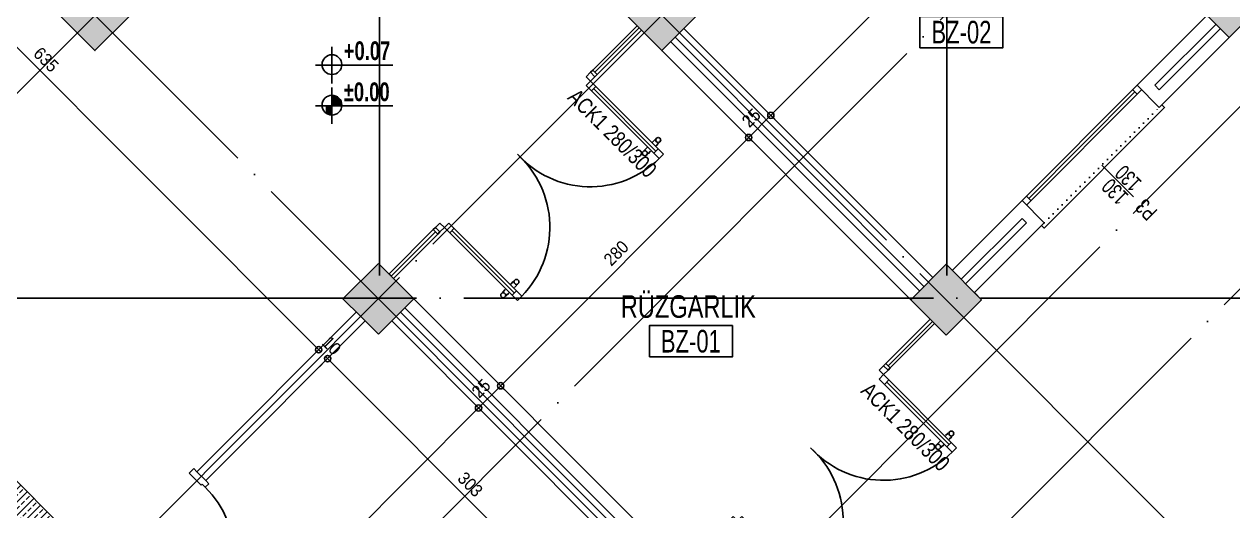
# Model space of a CAD drawing. Extents: x 460786 to 545292, y 30998 to 41694.
# Drawn here: x 487836 to 488801, y 38349 to 38737 of the extents above; entities that cross this region are included whole.
import ezdxf
from ezdxf.enums import TextEntityAlignment as Align

# ---------------------------------------------------------------- set-up
doc = ezdxf.new("R2010")
doc.units = 0
doc.header["$LTSCALE"] = 50
doc.header["$MEASUREMENT"] = 0
doc.header["$PDMODE"] = 35
doc.linetypes.add('DASHDOT', pattern=[5.5, 5, -0.25, 0, -0.25])
doc.linetypes.add('DASHED', pattern=[0.1, 0, -0.1])
doc.layers.get('0').update_dxf_attribs({"linetype": 'CONTINUOUS'})
doc.layers.get('Defpoints').update_dxf_attribs({"linetype": 'CONTINUOUS'})
for name, color, linetype in [('A-Aks Dikey', 12, 'DASHDOT'), ('A-Aks Yatay', 12, 'DASHDOT'), ('A-Betonarme', 6, 'CONTINUOUS'), ('A-Cam', 160, 'CONTINUOUS'), ('A-Dash', 9, 'DASHED'), ('A-Duvar', 7, 'CONTINUOUS'), ('A-Gör 2', 40, 'CONTINUOUS'), ('A-Kapı', 2, 'CONTINUOUS'), ('A-Kot', 3, 'CONTINUOUS'), ('A-mahal adi', 1, 'CONTINUOUS'), ('A-mahal no', 4, 'CONTINUOUS'), ('A-Olcu  IC Yatay', 8, 'CONTINUOUS'), ('A-Olcu Ic Dikey', 8, 'CONTINUOUS'), ('A-Poz-Kapı', 4, 'CONTINUOUS'), ('A-Poz-Pen', 4, 'CONTINUOUS'), ('A-Tarama 1', 9, 'CONTINUOUS')]:
    doc.layers.add(name, color=color, linetype=linetype)
doc.styles.get("Standard").update_dxf_attribs({"font": 'arial.ttf', "width": 0.9})
doc.styles.add('YAZI', font='arialbd.ttf', dxfattribs={"width": 0.9, "height": 150})
doc.dimstyles.new('EXIT', dxfattribs={"dimscale": 50, "dimtxt": 0.23, "dimasz": 0.03, "dimexe": 0.125, "dimexo": 0.5, "dimgap": 0.09, "dimtad": 1, "dimzin": 1, "dimdsep": 46, "dimtxsty": 'Standard', "dimblk": 'TICK', "dimcen": 0.2, "dimadec": 0, "dimazin": 0, "dimtfac": 1, "dimtix": 1, "dimtofl": 0, "dimtmove": 2, "dimatfit": 3, "dimldrblk": 'TICK', "dimfxl": 1, "dimtolj": 1, "dimtzin": 1, "dimarcsym": 0})
pattern_1 = [(225, (-3046.124, 1950.459), (5.30330086, -5.30330086), []), (225, (-3051.4276, 1950.459), (5.30330086, -5.30330086), [3.75, -1.875])]

# ---------------------------------------------------------------- blocks, each defined once
blk = doc.blocks.new('kapı L 90p 10')
at = {"ltscale": 20}
for p, q in [((1.55, 79.89), (3.2, 79.89)), ((1.55, 77.89), (3.2, 77.89)), ((3.2, 81.39), (4, 81.39)), ((3.2, 81.39), (3.2, 76.39)), ((4, 85.39), (8.2, 85.39)), ((4, 3.5), (4, 85.39)), ((4, 80.19), (8.2, 80.19)), ((8.2, 3.5), (8.2, 85.39)), ((9, 81.39), (8.2, 81.39)), ((9, 81.39), (9, 76.39)), ((10.65, 79.89), (9, 79.89)), ((10.65, 77.89), (9, 77.89)), ((-2.45, 75.89), (-2.45, 67.89)), ((-2.45, 67.89), (-0.45, 67.89)), ((-0.45, 75.89), (-0.45, 67.89)), ((3.2, 76.39), (4, 76.39)), ((3.2, 76.39), (4, 76.39)), ((9, 76.39), (8.2, 76.39)), ((12.65, 75.89), (12.65, 67.89)), ((14.65, 67.89), (12.65, 67.89)), ((14.65, 75.89), (14.65, 67.89)), ((0, 3.5), (4, 3.5)), ((0, 3.5), (0, 0)), ((4, 8.71), (8.2, 8.71)), ((4, 3.5), (8.2, 3.5)), ((4, 3.5), (4, 0)), ((90, 3.5), (86, 3.5)), ((86, 3.5), (86, 0)), ((90, 3.5), (90, 0)), ((4, 0), (5, 0)), ((5, -13.5), (5, 0)), ((85, -13.5), (85, 0)), ((86, 0), (85, 0))]:
    blk.add_line(p, q, dxfattribs=at)
for p, q in [((0, -10), (0, -13.5)), ((0, -13.5), (5, -13.5)), ((90, -13.5), (85, -13.5)), ((90, -10), (90, -13.5))]:
    blk.add_line(p, q)
for centre, radius, start, end in [((1.55, 75.89), 4, 90, 180), ((1.55, 75.89), 2, 90, 180), ((10.65, 75.89), 4, 0, 90), ((10.65, 75.89), 2, 0, 90)]:
    blk.add_arc(centre, radius, start, end, dxfattribs=at)
blk.add_arc((4, 3.5), 82, 0, 87.06405)
at = {"layer": 'A-Poz-Kapı', "width": 0.8}
blk.add_attdef('POZNO', (25, -9.96), '', height=12.5, rotation=90, dxfattribs=at)
blk = doc.blocks.new('kapı CK 180p')
at = {"ltscale": 20}
for p, q in [((10, 82.4), (15, 82.4)), ((10, 0), (10, 82.4)), ((15, 0), (15, 82.4)), ((175, 82.4), (170, 82.4)), ((170, 0), (170, 82.4)), ((175, 0), (175, 82.4)), ((10, 76.4), (15, 76.4)), ((12.5, 6), (12.5, 76.4)), ((175, 76.4), (170, 76.4)), ((172.5, 6), (172.5, 76.4)), ((5, 0), (10, 0)), ((5, -5), (5, 0)), ((10, 6), (15, 6)), ((10, 0), (15, 0)), ((10, -5), (10, 0)), ((175, 6), (170, 6)), ((175, 0), (170, 0)), ((5, -5), (10, -5)), ((175, -5), (175, 0)), ((180, 0), (175, 0)), ((180, -5), (175, -5)), ((180, -5), (180, 0))]:
    blk.add_line(p, q, dxfattribs=at)
for p, q in [((6.55, 73.4), (9.4, 73.4)), ((6.55, 69.4), (9.4, 69.4)), ((18.45, 73.4), (15.6, 73.4)), ((18.45, 69.4), (15.6, 69.4)), ((166.55, 73.4), (169.4, 73.4)), ((166.55, 69.4), (169.4, 69.4)), ((178.45, 73.4), (175.6, 73.4)), ((178.45, 69.4), (175.6, 69.4)), ((5, 0), (2.5, 0)), ((5, -5), (2.5, -5)), ((180, 0), (182.5, 0)), ((180, -5), (182.5, -5))]:
    blk.add_line(p, q)
for centre in [(5, 71.4), (20, 71.4), (165, 71.4), (180, 71.4)]:
    blk.add_circle(centre, 2)
for centre, start, end in [((14.33, 4.12), 356.98619, 89.506), ((170.67, 4.12), 90.494, 183.01381)]:
    blk.add_arc(centre, 78.28, start, end)
at = {"layer": 'A-Poz-Kapı', "width": 0.8}
blk.add_attdef('POZNO', (33.25, -3.69), '', height=12.5, rotation=90, dxfattribs=at)
blk = doc.blocks.new('poz-pk1')
blk.add_line((24.33, 28.66), (24.33, -5.74))
at = {"width": 0.7}
for p in [(17.04, 9.96), (31.55, 9.96)]:
    blk.add_attdef('YAZı', text='', height=12, rotation=90, dxfattribs=at).set_placement(p, align=Align.MIDDLE_CENTER)
blk.add_attdef('POZ', text='', height=12, dxfattribs=at).set_placement((24.33, -14.42), align=Align.MIDDLE_CENTER)
blk = doc.blocks.new('mahal adı')
at = {"layer": 'A-mahal no'}
blk.add_lwpolyline([(-75.6, -73.4), (89.9, -73.4), (89.9, -10.9), (-75.6, -10.9)], close=True, dxfattribs=at)
at = {"layer": 'A-mahal adi', "width": 0.75}
for p in [(2.1, 88.8), (2.1, 27)]:
    blk.add_attdef('MAHALADI', text='', height=45, dxfattribs=at).set_placement(p, align=Align.MIDDLE_CENTER)
at = {"layer": 'A-mahal no', "width": 0.7}
blk.add_attdef('MAHALNO', text='', height=45, dxfattribs=at).set_placement((7.1, -42.1), align=Align.MIDDLE_CENTER)
blk = doc.blocks.new('kot-p')
for p, q in [((10.98, 28.68), (10.98, 4.45)), ((51.48, 16.56), (0.06, 16.56)), ((10.98, 1.75), (10.98, -22.48)), ((11.86, -3.46), (11.86, -10.36)), ((12.73, -3.63), (12.73, -10.36)), ((13.61, -3.94), (13.61, -10.36)), ((14.48, -4.39), (14.48, -10.36)), ((15.36, -5.04), (15.36, -10.36)), ((16.23, -5.98), (16.23, -10.36)), ((17.11, -7.51), (17.11, -10.36)), ((51.48, -10.36), (0.06, -10.36)), ((7.48, -10.36), (7.48, -15.5)), ((8.36, -10.36), (8.36, -15.97)), ((9.23, -10.36), (9.23, -16.28)), ((10.11, -10.36), (10.11, -16.47))]:
    blk.add_line(p, q)
for centre in [(11.03, 16.95), (11.03, -9.97)]:
    blk.add_circle(centre, 6.56)
at = {"style": 'YAZI', "width": 0.7}
for tag, p in [('BITMIŞKOT', (18.9, 19.94)), ('KABAKOT', (18.9, -7.35))]:
    blk.add_attdef(tag, p, '', height=12.5, dxfattribs=at)
blk = doc.blocks.new('TICK', base_point=(53.7, 38.06))
blk.add_line((55.37, 38.06), (52.04, 38.06))
blk.add_circle((53.7, 38.06), 1.67)
blk = doc.blocks.new('*D925')
at = {"layer": 'A-Olcu Ic Dikey', "color": 0, "lineweight": -2, "transparency": 16777216}
for p, q in [((487615.96, 38919.54), (487618.11, 38921.69)), ((487623.59, 38925.04), (488070.48, 38478.15)), ((488064.97, 38470.53), (488067.12, 38472.67))]:
    blk.add_line(p, q, dxfattribs=at)
at = {"layer": 'Defpoints', "color": 0, "transparency": 16777216}
for p in [(487633.64, 38937.22), (488082.65, 38488.2), (488071.54, 38477.09)]:
    blk.add_point(p, dxfattribs=at)
at = {"layer": 'A-Olcu Ic Dikey', "color": 0, "lineweight": -2, "transparency": 16777216, "xscale": 1.5, "yscale": 1.5, "zscale": 1.5}
for p, rotation in [((487622.53, 38926.11), 134.999999999776), ((488071.54, 38477.09), 314.999999999776)]:
    blk.add_blockref('TICK', p, dxfattribs=dict(at, rotation=rotation))
at = {"layer": 'A-Olcu Ic Dikey', "color": 0, "transparency": 16777216, "insert": (487853.83, 38708.39), "char_height": 10, "attachment_point": 5, "rotation": 315}
blk.add_mtext('\\A1;635', dxfattribs=at)
blk = doc.blocks.new('*D926')
at = {"layer": 'A-Olcu Ic Dikey', "color": 0, "lineweight": -2, "transparency": 16777216}
for p, q in [((488070.48, 38478.15), (488069.42, 38479.21)), ((488064.97, 38470.53), (488067.12, 38472.67)), ((488072.05, 38463.45), (488074.19, 38465.6)), ((488079.67, 38468.96), (488080.73, 38467.9))]:
    blk.add_line(p, q, dxfattribs=at)
at = {"layer": 'Defpoints', "color": 0, "transparency": 16777216}
for p in [(488082.65, 38488.2), (488071.54, 38477.09), (488089.72, 38481.13)]:
    blk.add_point(p, dxfattribs=at)
at = {"layer": 'A-Olcu Ic Dikey', "color": 0, "lineweight": -2, "transparency": 16777216, "xscale": 1.5, "yscale": 1.5, "zscale": 1.5}
for p, rotation in [((488071.54, 38477.09), 314.999999999776), ((488078.61, 38470.02), 134.999999999776)]:
    blk.add_blockref('TICK', p, dxfattribs=dict(at, rotation=rotation))
at = {"layer": 'A-Olcu Ic Dikey', "color": 0, "transparency": 16777216, "insert": (488081.87, 38480.35), "char_height": 10, "attachment_point": 5, "rotation": 315}
blk.add_mtext('\\A1;10', dxfattribs=at)
blk = doc.blocks.new('*D927')
at = {"layer": 'A-Olcu Ic Dikey', "color": 0, "lineweight": -2, "transparency": 16777216}
for p, q in [((488072.05, 38463.45), (488074.19, 38465.6)), ((488079.67, 38468.96), (488291.81, 38256.83)), ((488286.3, 38249.2), (488288.45, 38251.35))]:
    blk.add_line(p, q, dxfattribs=at)
at = {"layer": 'Defpoints', "color": 0, "transparency": 16777216}
for p in [(488089.72, 38481.13), (488303.98, 38266.88), (488292.87, 38255.77)]:
    blk.add_point(p, dxfattribs=at)
at = {"layer": 'A-Olcu Ic Dikey', "color": 0, "lineweight": -2, "transparency": 16777216, "xscale": 1.5, "yscale": 1.5, "zscale": 1.5}
for p, rotation in [((488078.61, 38470.02), 134.999999999776), ((488292.87, 38255.77), 314.999999999776)]:
    blk.add_blockref('TICK', p, dxfattribs=dict(at, rotation=rotation))
at = {"layer": 'A-Olcu Ic Dikey', "color": 0, "transparency": 16777216, "insert": (488192.53, 38369.69), "char_height": 10, "attachment_point": 5, "rotation": 315}
blk.add_mtext('\\A1;303', dxfattribs=at)
blk = doc.blocks.new('*D940')
at = {"layer": 'A-Olcu  IC Yatay', "color": 0, "lineweight": -2, "transparency": 16777216}
for p, q in [((487986.66, 38218.14), (488198.08, 38429.56)), ((488202.31, 38427.45), (488194.72, 38435.04)), ((487988.76, 38213.91), (487981.18, 38221.49))]:
    blk.add_line(p, q, dxfattribs=at)
at = {"layer": 'Defpoints', "color": 0, "transparency": 16777216}
for p in [(488199.14, 38430.62), (488219.99, 38409.77), (488006.44, 38196.23)]:
    blk.add_point(p, dxfattribs=at)
at = {"layer": 'A-Olcu  IC Yatay', "color": 0, "lineweight": -2, "transparency": 16777216, "xscale": 1.5, "yscale": 1.5, "zscale": 1.5}
for p, rotation in [((488199.14, 38430.62), 44.99999999925817), ((487985.6, 38217.07), 224.9999999992581)]:
    blk.add_blockref('TICK', p, dxfattribs=dict(at, rotation=rotation))
at = {"layer": 'A-Olcu  IC Yatay', "color": 0, "transparency": 16777216, "insert": (488085.57, 38330.64), "char_height": 10, "attachment_point": 5, "rotation": 45}
blk.add_mtext('\\A1;302', dxfattribs=at)
blk = doc.blocks.new('*D944')
at = {"layer": 'A-Olcu  IC Yatay', "color": 0, "lineweight": -2, "transparency": 16777216}
for p, q in [((488215.76, 38447.24), (488200.2, 38431.68)), ((488219.99, 38445.13), (488212.4, 38452.72)), ((488202.31, 38427.45), (488194.72, 38435.04))]:
    blk.add_line(p, q, dxfattribs=at)
at = {"layer": 'Defpoints', "color": 0, "transparency": 16777216}
for p in [(488199.14, 38430.62), (488237.66, 38427.45), (488219.99, 38409.77)]:
    blk.add_point(p, dxfattribs=at)
at = {"layer": 'A-Olcu  IC Yatay', "color": 0, "lineweight": -2, "transparency": 16777216, "xscale": 1.5, "yscale": 1.5, "zscale": 1.5}
for p, rotation in [((488216.82, 38448.3), 44.9999999988327), ((488199.14, 38430.62), 224.9999999988327)]:
    blk.add_blockref('TICK', p, dxfattribs=dict(at, rotation=rotation))
at = {"layer": 'A-Olcu  IC Yatay', "color": 0, "transparency": 16777216, "insert": (488201.19, 38446.25), "char_height": 10, "attachment_point": 5, "rotation": 45}
blk.add_mtext('\\A1;25', dxfattribs=at)
blk = doc.blocks.new('*D945')
at = {"layer": 'A-Olcu  IC Yatay', "color": 0, "lineweight": -2, "transparency": 16777216}
for p, q in [((488417.98, 38643.12), (488410.39, 38650.71)), ((488217.88, 38449.36), (488413.75, 38645.23)), ((488219.99, 38445.13), (488212.4, 38452.72))]:
    blk.add_line(p, q, dxfattribs=at)
at = {"layer": 'Defpoints', "color": 0, "transparency": 16777216}
for p in [(488414.81, 38646.29), (488435.65, 38625.44), (488237.66, 38427.45)]:
    blk.add_point(p, dxfattribs=at)
at = {"layer": 'A-Olcu  IC Yatay', "color": 0, "lineweight": -2, "transparency": 16777216, "xscale": 1.5, "yscale": 1.5, "zscale": 1.5}
for p, rotation in [((488414.81, 38646.29), 44.99999999877351), ((488216.82, 38448.3), 224.9999999987735)]:
    blk.add_blockref('TICK', p, dxfattribs=dict(at, rotation=rotation))
at = {"layer": 'A-Olcu  IC Yatay', "color": 0, "transparency": 16777216, "insert": (488309.02, 38554.09), "char_height": 10, "attachment_point": 5, "rotation": 45}
blk.add_mtext('\\A1;280', dxfattribs=at)
blk = doc.blocks.new('*D946')
at = {"layer": 'A-Olcu  IC Yatay', "color": 0, "lineweight": -2, "transparency": 16777216}
for p, q in [((488435.65, 38660.8), (488428.07, 38668.39)), ((488431.43, 38662.91), (488415.87, 38647.35)), ((488417.98, 38643.12), (488410.39, 38650.71))]:
    blk.add_line(p, q, dxfattribs=at)
at = {"layer": 'Defpoints', "color": 0, "transparency": 16777216}
for p in [(488414.81, 38646.29), (488453.33, 38643.12), (488435.65, 38625.44)]:
    blk.add_point(p, dxfattribs=at)
at = {"layer": 'A-Olcu  IC Yatay', "color": 0, "lineweight": -2, "transparency": 16777216, "xscale": 1.5, "yscale": 1.5, "zscale": 1.5}
for p, rotation in [((488432.49, 38663.97), 44.99999999882086), ((488414.81, 38646.29), 224.9999999988209)]:
    blk.add_blockref('TICK', p, dxfattribs=dict(at, rotation=rotation))
at = {"layer": 'A-Olcu  IC Yatay', "color": 0, "transparency": 16777216, "insert": (488416.86, 38661.92), "char_height": 10, "attachment_point": 5, "rotation": 45}
blk.add_mtext('\\A1;25', dxfattribs=at)
blk = doc.blocks.new('*D947')
at = {"layer": 'A-Olcu  IC Yatay', "color": 0, "lineweight": -2, "transparency": 16777216}
for p, q in [((488649.55, 38874.7), (488641.97, 38882.29)), ((488433.55, 38665.03), (488645.33, 38876.81)), ((488435.65, 38660.8), (488428.07, 38668.39))]:
    blk.add_line(p, q, dxfattribs=at)
at = {"layer": 'Defpoints', "color": 0, "transparency": 16777216}
for p in [(488646.39, 38877.87), (488667.23, 38857.02), (488453.33, 38643.12)]:
    blk.add_point(p, dxfattribs=at)
at = {"layer": 'A-Olcu  IC Yatay', "color": 0, "lineweight": -2, "transparency": 16777216, "xscale": 1.5, "yscale": 1.5, "zscale": 1.5}
for p, rotation in [((488646.39, 38877.87), 44.99999999848956), ((488432.49, 38663.97), 224.9999999984896)]:
    blk.add_blockref('TICK', p, dxfattribs=dict(at, rotation=rotation))
at = {"layer": 'A-Olcu  IC Yatay', "color": 0, "transparency": 16777216, "insert": (488532.64, 38777.71), "char_height": 10, "attachment_point": 5, "rotation": 45}
blk.add_mtext('\\A1;302.5', dxfattribs=at)

msp = doc.modelspace()

# ---------------------------------------------------------------- hatches: boundary and pattern name
at = {"layer": 'A-Tarama 1'}
h = msp.add_hatch(dxfattribs=at)
h.set_pattern_fill('ANSI33', color=256, scale=30, angle=180, style=0)
h.set_pattern_definition(pattern_1)
h.paths.add_polyline_path([(487640.47, 38519.78), (487617.84, 38497.15), (487646.12, 38468.87), (487668.75, 38491.49)])
h.paths.add_polyline_path([(487666.63, 38545.94), (487644, 38523.31), (487672.29, 38495.03), (487694.91, 38517.66)])
h.paths.add_polyline_path([(487414.19, 38746.05), (487391.56, 38723.42), (487419.85, 38695.14), (487442.48, 38717.77)])
h.paths.add_polyline_path([(487468.64, 38743.93), (487440.35, 38772.21), (487417.73, 38749.59), (487446.01, 38721.3)])
h.paths.add_polyline_path([(487921.19, 38743.93), (487892.9, 38772.21), (487864.62, 38743.93), (487892.9, 38715.65)])
h.paths.add_polyline_path([(488147.46, 38517.66), (488119.18, 38545.94), (488090.89, 38517.66), (488105.03, 38503.51), (488119.18, 38489.37)])
h.paths.add_polyline_path([(487895.02, 38265.22), (487866.74, 38293.5), (487844.11, 38270.88), (487872.4, 38242.59)])
h.paths.add_polyline_path([(488124.83, 38099.05), (488096.55, 38070.76), (488124.83, 38042.48), (488153.12, 38070.76)])
h.paths.add_polyline_path([(488139.68, 38020.56), (488122.01, 38002.88), (488130.49, 37994.4), (488211.81, 37913.08), (488229.49, 37930.76)])
h.paths.add_polyline_path([(488394.24, 37766), (488376.56, 37748.32), (488447.27, 37677.61), (488464.95, 37695.29)])
h.paths.add_polyline_path([(488540.61, 37619.63), (488517.99, 37597), (488546.27, 37568.72), (488568.9, 37591.35)])
h.paths.add_polyline_path([(488820.53, 38295.53), (488797.9, 38318.16), (488769.62, 38289.87), (488797.9, 38261.59), (488826.19, 38289.87)])
h.paths.add_polyline_path([(488600.72, 38064.4), (488595.06, 38070.06), (488572.43, 38092.69), (488544.15, 38064.4), (488572.43, 38036.12)])
h.paths.add_polyline_path([(488374.44, 38290.68), (488346.16, 38318.96), (488317.87, 38290.68), (488346.16, 38262.39)])
h.paths.add_polyline_path([(488595.06, 38522.61), (488572.43, 38545.23), (488544.15, 38516.95), (488572.43, 38488.66), (488600.72, 38516.95)])
h.paths.add_polyline_path([(489053.72, 38517.4), (489025.43, 38545.69), (488997.15, 38517.4), (489025.43, 38489.12)])
h.paths.add_polyline_path([(489037.58, 38965.13), (489037.58, 38990.48), (489012.58, 38990.48), (489012.58, 38975.48), (488798.35, 38761.25), (488584.58, 38975.03), (488584.58, 38990.03), (488559.58, 38990.03), (488559.58, 38964.67), (488798.35, 38725.9)])
h.paths.add_polyline_path([(488373.74, 38743.93), (488345.45, 38772.21), (488317.17, 38743.93), (488345.45, 38715.65)])
h.paths.add_polyline_path([(488147.46, 38970.2), (488119.18, 38998.49), (488090.89, 38970.2), (488119.18, 38941.92)])
h.paths.add_polyline_path([(487694.91, 38970.2), (487666.63, 38998.49), (487638.34, 38970.2), (487666.63, 38941.92)])
h.paths.add_polyline_path([(487892.9, 39224.76), (487864.62, 39196.48), (487892.9, 39168.19), (487921.19, 39196.48)])
h.paths.add_polyline_path([(487910.93, 39648.67), (488128.37, 39866.11), (488110.69, 39883.79), (487875.58, 39648.67), (488119.53, 39404.72), (488137.21, 39422.4)])
h.paths.add_polyline_path([(487720.02, 39910.3), (487702.34, 39927.98), (487666.98, 39892.63), (487631.63, 39927.98), (487613.95, 39910.3), (487666.98, 39857.27)])
h.paths.add_polyline_path([(487021.75, 40097.33), (486993.46, 40125.62), (486965.18, 40097.33), (486993.46, 40069.05)])
h.paths.add_polyline_path([(486767.19, 39899.34), (486738.9, 39871.06), (486767.19, 39842.77), (486795.47, 39871.06)])
h.paths.add_polyline_path([(486514.04, 39646.2), (486491.42, 39623.57), (486519.7, 39595.29), (486542.33, 39617.91)])
h.paths.add_polyline_path([(486540.21, 39672.36), (486517.58, 39649.73), (486545.86, 39621.45), (486568.49, 39644.08)])
h.paths.add_polyline_path([(487266.76, 40292.85), (487231.4, 40328.2), (487267.11, 40363.91), (487249.44, 40381.59), (487196.05, 40328.2), (487249.08, 40275.17)])
h.paths.add_polyline_path([(488133.08, 40226.23), (488000.88, 40226.23), (487983.2, 40208.56), (488000.88, 40190.88), (488011.24, 40201.23), (488108.08, 40201.23), (488108.08, 40092.2), (488133.08, 40092.2)])
h.paths.add_polyline_path([(488593.08, 40122.2), (488553.08, 40122.2), (488553.08, 40082.2), (488593.08, 40082.2)])
h.paths.add_polyline_path([(489046.08, 40122.2), (489006.08, 40122.2), (489006.08, 40082.2), (489046.08, 40082.2)])
h.paths.add_polyline_path([(489046.08, 39669.2), (489006.08, 39669.2), (489006.08, 39629.2), (489046.08, 39629.2)])
h.paths.add_polyline_path([(488593.08, 39669.2), (488553.08, 39669.2), (488553.08, 39629.2), (488593.08, 39629.2)])
h = msp.add_hatch(dxfattribs=at)
h.set_pattern_fill('ANSI33', color=256, scale=30, angle=180, style=0)
h.set_pattern_definition(pattern_1)
h.paths.add_polyline_path([(487689.96, 38512.71), (487672.29, 38495.03), (487898.56, 38268.75), (487921.19, 38291.38), (487892.9, 38319.67), (487887.95, 38314.72)])

# ---------------------------------------------------------------- linework, layer by layer
at = {"layer": 'A-Aks Dikey', "ltscale": 1.5}
for p, q in [((488120.08, 38536.28), (488120.08, 41299.23)), ((488573.08, 38536.28), (488573.08, 41299.23)), ((486509.27, 40580.12), (489321.36, 37768.02)), ((486282.99, 40353.84), (489095.08, 37541.75))]:
    msp.add_line(p, q, dxfattribs=at)
at = {"layer": 'A-Aks Yatay', "ltscale": 1.5}
for p, q in [((487352.9, 38203.93), (488900.94, 39751.96)), ((487579.18, 37977.66), (489127.21, 39525.69)), ((487692.32, 37864.52), (489240.35, 39412.55)), ((487846.47, 37710.37), (489394.5, 39258.4)), ((487919.3, 37637.54), (489467.33, 39185.57)), ((486949.49, 38518.2), (494804.32, 38518.2))]:
    msp.add_line(p, q, dxfattribs=at)
at = {"layer": 'A-Betonarme'}
for p, q in [((488559.58, 38964.67), (488798.35, 38725.9)), ((488798.35, 38725.9), (489037.58, 38965.13)), ((488090.89, 38517.66), (488119.18, 38545.94)), ((488119.18, 38545.94), (488147.46, 38517.66)), ((488572.43, 38545.23), (488544.15, 38516.95)), ((488600.72, 38516.95), (488572.43, 38545.23)), ((488600.72, 38516.95), (488595.06, 38522.61)), ((488600.72, 38516.95), (488595.06, 38522.61)), ((488105.03, 38503.51), (488090.89, 38517.66)), ((488147.46, 38517.66), (488119.18, 38489.37)), ((488544.15, 38516.95), (488572.43, 38488.66)), ((488572.43, 38488.66), (488600.72, 38516.95)), ((487689.96, 38512.71), (487887.95, 38314.72)), ((488119.18, 38489.37), (488105.03, 38503.51)), ((488566.78, 38494.32), (488572.43, 38488.66))]:
    msp.add_line(p, q, dxfattribs=at)
msp.add_lwpolyline([(487864.62, 38743.93), (487892.9, 38715.65), (487921.19, 38743.93), (487892.9, 38772.21)], close=True, dxfattribs=at)
msp.add_lwpolyline([(488317.17, 38743.93), (488345.45, 38715.65), (488373.74, 38743.93), (488345.45, 38772.21), (488317.17, 38743.93)], dxfattribs=at)
at = {"layer": 'A-Cam'}
for p, q in [((488292.06, 38698.32), (488327.42, 38733.68)), ((488633.07, 38595.97), (488724.99, 38687.89)), ((488636.6, 38592.43), (488728.53, 38684.36)), ((488638.37, 38597.74), (488723.22, 38682.59)), ((488721.46, 38684.36), (488724.99, 38680.82)), ((488633.07, 38595.97), (488636.6, 38599.5)), ((488636.6, 38599.5), (488640.14, 38595.97)), ((488129.43, 38535.69), (488164.79, 38571.04)), ((488526.12, 38464.27), (488561.47, 38499.63))]:
    msp.add_line(p, q, dxfattribs=at)
for points in [[(488290.3, 38700.09), (488293.83, 38696.55), (488329.19, 38731.91), (488325.65, 38735.45)], [(488163.02, 38572.81), (488166.55, 38569.28), (488131.2, 38533.92), (488127.66, 38537.46)], [(488527.88, 38462.5), (488524.35, 38466.04), (488559.7, 38501.39), (488563.24, 38497.86)]]:
    msp.add_lwpolyline(points, close=True, dxfattribs=at)
at = {"layer": 'A-Dash'}
msp.add_line((488650.74, 38578.29), (488742.67, 38670.21), dxfattribs=at)
at = {"layer": 'A-Duvar'}
for p, q in [((488724.99, 38687.89), (488780.68, 38743.58)), ((488739.13, 38687.89), (488787.75, 38736.51)), ((488356.06, 38726.25), (488554.75, 38527.56)), ((488363.13, 38733.32), (488561.83, 38534.63)), ((488742.67, 38684.36), (488791.28, 38732.97)), ((488742.67, 38670.21), (488798.35, 38725.9)), ((488345.45, 38715.65), (488544.15, 38516.95)), ((488352.52, 38722.72), (488551.22, 38524.02)), ((488724.99, 38687.89), (488742.67, 38670.21)), ((488724.99, 38687.89), (488742.67, 38670.21)), ((488739.13, 38687.89), (488742.67, 38684.36)), ((488577.38, 38540.28), (488633.07, 38595.97)), ((488633.07, 38595.97), (488650.74, 38578.29)), ((488633.07, 38595.97), (488650.74, 38578.29)), ((488584.45, 38533.21), (488633.07, 38581.83)), ((488633.07, 38581.83), (488636.6, 38578.29)), ((488587.99, 38529.68), (488636.6, 38578.29)), ((488595.06, 38522.61), (488650.74, 38578.29)), ((488147.46, 38517.66), (488346.16, 38318.96)), ((487974.22, 38379.77), (488101.5, 38507.05)), ((488136.85, 38507.05), (488335.55, 38308.35)), ((488140.39, 38510.59), (488339.09, 38311.89)), ((487981.29, 38372.7), (488108.57, 38499.98)), ((488129.78, 38499.98), (488328.48, 38301.28)), ((487974.22, 38379.77), (487981.29, 38372.7))]:
    msp.add_line(p, q, dxfattribs=at)
at = {"layer": 'A-Gör 2'}
for p, q in [((488744.79, 38672.34), (488744.79, 38672.34)), ((488744.79, 38672.34), (488746.91, 38670.21)), ((488650.74, 38574.05), (488650.74, 38574.05))]:
    msp.add_line(p, q, dxfattribs=at)
msp.add_lwpolyline([(488648.62, 38576.17), (488648.62, 38576.17), (488650.74, 38574.05), (488744.79, 38668.09), (488746.91, 38670.21), (488746.91, 38670.21)], dxfattribs=at)

# ---------------------------------------------------------------- block references
ref = msp.add_blockref('mahal adı', (488581.83, 38747.17), dxfattribs=dict(xscale=0.4, yscale=0.4, zscale=0.4))
ref.add_attrib('MAHALNO', 'BZ-02', dxfattribs={"layer": 'A-mahal no', "height": 18, "width": 0.7}).set_placement((488584.68, 38730.31), align=Align.MIDDLE_CENTER)
ref.add_attrib('MAHALADI', 'YÖNETİCİ ODASI', dxfattribs={"layer": 'A-mahal adi', "height": 18, "width": 0.75}).set_placement((488582.66, 38757.98), align=Align.MIDDLE_CENTER)
ref = msp.add_blockref('mahal adı', (488365.81, 38500.7), dxfattribs=dict(xscale=0.4, yscale=0.4, zscale=0.4))
ref.add_attrib('MAHALNO', 'BZ-01', dxfattribs={"layer": 'A-mahal no', "height": 18, "width": 0.7}).set_placement((488368.65, 38483.85), align=Align.MIDDLE_CENTER)
ref.add_attrib('MAHALADI', 'RÜZGARLIK', dxfattribs={"layer": 'A-mahal adi', "height": 18, "width": 0.75}).set_placement((488366.64, 38511.51), align=Align.MIDDLE_CENTER)
at = {"layer": 'A-Cam'}
for p, rotation in [((488295.6, 38698.32), 225.0000000015059), ((488529.65, 38464.27), 224.999999999855)]:
    msp.add_blockref('kapı CK 180p', p, dxfattribs=dict(at, rotation=rotation)).add_auto_attribs({'POZNO': 'ACK1 280/300'})
at = {"layer": 'A-Kapı'}
ref = msp.add_blockref('kapı L 90p 10', (487917.65, 38309.06), dxfattribs=dict(at, xscale=-1, rotation=224.9999999999833))
ref.add_attrib('POZNO', 'K2 90/220', (487919.45, 38324.94), dxfattribs={"layer": 'A-Poz-Kapı', "height": 12.5, "rotation": 315, "width": 0.8})
at = {"layer": 'A-Kot', "xscale": 1.199999999953434, "yscale": 1.199999999953434, "zscale": 1.199999999953434}
msp.add_blockref('kot-p', (488068.86, 38684.03), dxfattribs=at).add_auto_attribs({'KABAKOT': '%%p0.00', 'BITMIŞKOT': '+0.07'})
at = {"layer": 'A-Poz-Pen'}
ref = msp.add_blockref('poz-pk1', (488699.89, 38585.22), dxfattribs=dict(at, xscale=1.041608796296916, yscale=1.041608796296916, zscale=1.041608796296916, rotation=45.00000000020334))
ref.add_attrib('YAZı', '130', dxfattribs={"layer": '0', "height": 12.499, "rotation": 135, "width": 0.7}).set_placement((488707.17, 38603.04), align=Align.MIDDLE_CENTER)
ref.add_attrib('YAZı', '130', dxfattribs={"layer": '0', "height": 12.499, "rotation": 135, "width": 0.7}).set_placement((488717.85, 38613.74), align=Align.MIDDLE_CENTER)
ref.add_attrib('POZ', 'P3', dxfattribs={"layer": '0', "height": 12.499, "rotation": 135, "width": 0.7}).set_placement((488732.26, 38588.7), align=Align.MIDDLE_CENTER)

# ---------------------------------------------------------------- dimensions: what is measured, and where the dimension line sits
at = {"layer": 'A-Olcu  IC Yatay'}
for p1, p2, distance, picture, middle in [((488453.33, 38643.12), (488667.23, 38857.02), 29.48, '*D947', (488532.64, 38777.71)), ((488453.33, 38643.12), (488435.65, 38625.44), -29.48, '*D946', (488416.86, 38661.92)), ((488237.66, 38427.45), (488435.65, 38625.44), 29.48, '*D945', (488309.02, 38554.09)), ((488237.66, 38427.45), (488219.99, 38409.77), -29.48, '*D944', (488201.19, 38446.25)), ((488006.44, 38196.23), (488219.99, 38409.77), 29.48, '*D940', (488085.57, 38330.64))]:
    dim = msp.add_aligned_dim(p1=p1, p2=p2, distance=distance, dimstyle='EXIT', override={"dimtxt": 0.2, "dimdec": 1, "dimzin": 9, "dimtdec": 1}, dxfattribs=at)
    dim.commit()
    dim.dimension.update_dxf_attribs({"geometry": picture, "text_midpoint": middle})
at = {"layer": 'A-Olcu Ic Dikey'}
for p1, p2, distance, picture, middle in [((487633.64, 38937.22), (488082.65, 38488.2), -15.71, '*D925', (487853.83, 38708.39)), ((488089.72, 38481.13), (488082.65, 38488.2), 15.71, '*D926', (488081.87, 38480.35)), ((488089.72, 38481.13), (488303.98, 38266.88), -15.71, '*D927', (488192.53, 38369.69))]:
    dim = msp.add_aligned_dim(p1=p1, p2=p2, distance=distance, dimstyle='EXIT', override={"dimtxt": 0.2, "dimdec": 1, "dimzin": 9, "dimtdec": 1}, dxfattribs=at)
    dim.commit()
    dim.dimension.update_dxf_attribs({"geometry": picture, "text_midpoint": middle})

doc.saveas('drawing.dxf')
